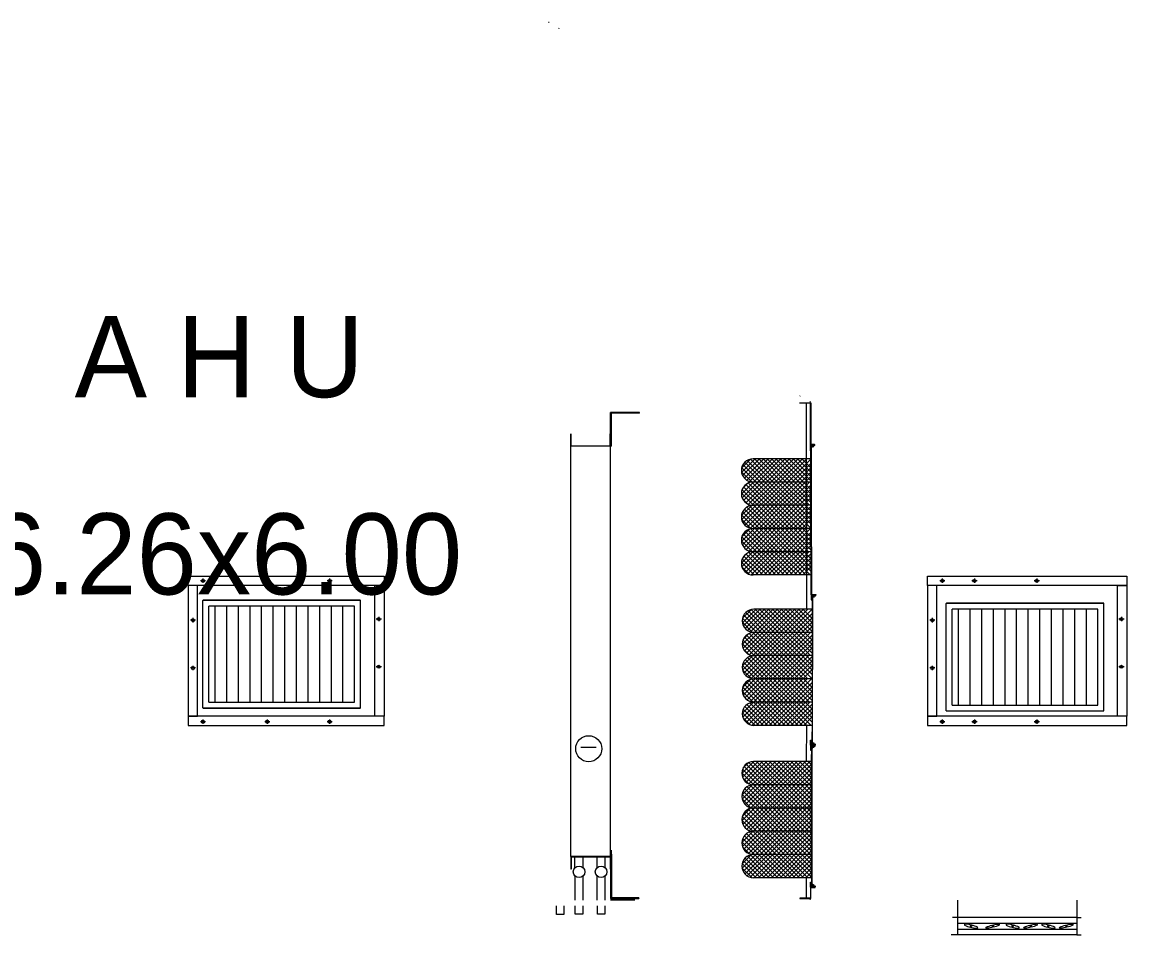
# Model space of a CAD drawing. Header units: metres. Extents: x 191982 to 427160, y -8904 to 80370.
# Drawn here: x 395335 to 398605, y 62365 to 65067 of the extents above; entities that cross this region are included whole.
import ezdxf

# ---------------------------------------------------------------- set-up
doc = ezdxf.new("R2010")
doc.units = ezdxf.units.M
doc.header["$LTSCALE"] = 700
doc.header["$MEASUREMENT"] = 0
doc.linetypes.add('DASHDOT', pattern=[1, 0.5, -0.25, 0, -0.25])
doc.layers.get('0').update_dxf_attribs({"lineweight": 9})
for name, color, linetype, lineweight in [('1', 7, 'Continuous', 9), ('3', 3, 'Continuous', 9), ('7', 7, 'Continuous', 9), ('FRM', 7, 'Continuous', 9), ('MAIN GATE', 7, 'Continuous', 9)]:
    doc.layers.add(name, color=color, linetype=linetype, lineweight=lineweight)
doc.styles.add('RVR', font='MOD20.TTF')

msp = doc.modelspace()

# ---------------------------------------------------------------- hatches: boundary and pattern name
at = {"layer": '1'}
h = msp.add_hatch(dxfattribs=at)
h.set_pattern_fill('ANSI37', color=253, scale=72.1875, angle=180, style=0)
h.set_pattern_definition([(225, (404542.484, 61841.723), (6.380534, -6.380534), []), (315, (404542.484, 61841.723), (6.380534, 6.380534), [])])
h.paths.add_polyline_path([(397671.767, 62602.888), (397499.631, 62602.888)], flags=17)
h.paths.add_polyline_path([(397671.767, 62671.638), (397499.631, 62671.638)], flags=17)
h.paths.add_polyline_path([(397671.767, 62740.388), (397499.631, 62740.388)], flags=17)
h.paths.add_polyline_path([(397671.767, 62809.138), (397499.631, 62809.138)], flags=17)
edge = h.paths.add_edge_path()
edge.add_arc((397499.631, 62706.013), 34.375, 450, 630)
edge.add_arc((397499.631, 62637.263), 34.375, 450, 630)
edge.add_arc((397499.631, 62568.513), 34.375, 450, 630)
edge.add_line((397671.767, 62534.138), (397499.631, 62534.138))
edge.add_line((397671.767, 62877.888), (397499.631, 62877.888))
edge.add_arc((397499.631, 62843.513), 34.375, 450, 630)
edge.add_arc((397499.631, 62774.763), 34.375, 450, 630)
edge.add_line((397671.767, 62526.575), (397671.767, 62891.441))
at = {"layer": '3'}
for points in [[(397076.995, 63848.354), (397075.62, 63848.354), (397075.62, 63812.662), (396960.093, 63812.662), (396960.093, 63848.354), (396958.718, 63848.354), (396958.718, 63811.287), (397076.995, 63811.287)], [(397076.995, 62559.483), (397075.62, 62559.483), (397075.62, 62595.175), (396960.093, 62595.175), (396960.093, 62559.483), (396958.718, 62559.483), (396958.718, 62596.55), (397076.995, 62596.55)], [(397076.995, 62559.483), (397075.62, 62559.483), (397075.62, 62595.175), (396960.093, 62595.175), (396960.093, 62559.483), (396958.718, 62559.483), (396958.718, 62596.55), (397076.995, 62596.55)]]:
    msp.add_hatch(color=5, dxfattribs=at).paths.add_polyline_path(points)

# ---------------------------------------------------------------- linework, layer by layer
for p, q in [((396893.293, 65066.74), (396895.081, 65066.74)), ((397668.474, 63942.289), (397666.687, 63942.289)), ((397162.038, 63910.852), (397076.995, 63910.838)), ((397076.995, 63811.287), (397076.995, 63910.838)), ((397079.058, 63811.287), (397079.058, 63908.776)), ((397162.038, 63908.776), (397079.058, 63908.776)), ((397162.038, 63908.776), (397162.038, 63910.852)), ((397076.995, 63848.354), (397075.62, 63848.354)), ((397075.62, 63812.662), (397075.62, 63848.354)), ((397076.995, 63811.287), (397076.995, 63848.354)), ((397076.995, 63811.287), (397076.995, 63848.354)), ((397079.058, 63811.287), (397076.995, 63811.287)), ((397670.451, 63774.053), (397498.315, 63774.053)), ((397670.451, 63774.053), (397498.315, 63774.053)), ((397670.451, 63705.303), (397498.315, 63705.303)), ((397670.451, 63705.303), (397498.315, 63705.303)), ((397670.451, 63705.303), (397498.315, 63705.303)), ((397670.451, 63705.303), (397498.315, 63705.303)), ((397670.451, 63636.553), (397498.315, 63636.553)), ((397670.451, 63636.553), (397498.315, 63636.553)), ((397670.451, 63636.553), (397498.315, 63636.553)), ((397670.451, 63636.553), (397498.315, 63636.553)), ((397670.451, 63567.803), (397498.315, 63567.803)), ((397670.451, 63567.803), (397498.315, 63567.803)), ((397670.451, 63567.803), (397498.315, 63567.803)), ((397670.451, 63567.803), (397498.315, 63567.803)), ((397670.451, 63499.053), (397498.315, 63499.053)), ((397670.451, 63499.053), (397498.315, 63499.053)), ((397670.451, 63499.053), (397498.315, 63499.053)), ((397670.451, 63499.053), (397498.315, 63499.053)), ((397670.451, 63430.303), (397498.315, 63430.303)), ((397670.451, 63430.303), (397498.315, 63430.303)), ((395870.204, 63036.834), (395870.204, 63354.73)), ((395870.236, 63037.032), (395870.236, 63354.927)), ((396335.895, 63355.074), (395870.547, 63355.074)), ((396335.928, 63355.271), (395870.58, 63355.271)), ((395887.391, 63053.678), (395887.391, 63337.542)), ((395887.391, 63336.933), (395887.391, 63336.933)), ((395887.424, 63053.875), (395887.424, 63337.74)), ((395887.424, 63337.131), (395887.424, 63337.131)), ((396319.052, 63337.886), (395887.735, 63337.886)), ((396319.084, 63338.084), (395887.767, 63338.084)), ((395906.552, 63054.022), (395906.552, 63337.886)), ((395940.927, 63054.022), (395940.927, 63337.886)), ((395975.302, 63054.022), (395975.302, 63337.886)), ((396009.677, 63054.022), (396009.677, 63337.886)), ((396044.052, 63054.022), (396044.052, 63337.886)), ((396078.427, 63054.022), (396078.427, 63337.886)), ((396112.802, 63054.022), (396112.802, 63337.886)), ((396147.177, 63054.022), (396147.177, 63337.886)), ((396181.552, 63054.022), (396181.552, 63337.886)), ((396215.927, 63054.022), (396215.927, 63337.886)), ((396250.302, 63054.022), (396250.302, 63337.886)), ((396284.677, 63054.022), (396284.677, 63337.886)), ((396319.052, 63054.022), (396319.052, 63337.886)), ((396319.084, 63054.219), (396319.084, 63338.084)), ((396336.239, 63036.834), (396336.239, 63354.73)), ((396336.272, 63037.032), (396336.272, 63354.927)), ((398070.371, 63028.019), (398070.371, 63345.915)), ((398070.403, 63028.217), (398070.403, 63346.112)), ((398536.062, 63346.259), (398070.714, 63346.259)), ((398536.095, 63346.456), (398070.747, 63346.456)), ((398536.406, 63028.019), (398536.406, 63345.915)), ((398536.439, 63028.217), (398536.439, 63346.112)), ((397673.084, 63328.966), (397500.948, 63328.966)), ((397673.084, 63328.966), (397500.948, 63328.966)), ((398087.558, 63044.863), (398087.558, 63328.727)), ((398087.558, 63328.118), (398087.558, 63328.118)), ((398087.591, 63045.06), (398087.591, 63328.925)), ((398087.591, 63328.316), (398087.591, 63328.316)), ((398519.219, 63329.071), (398087.902, 63329.071)), ((398519.251, 63329.269), (398087.935, 63329.269)), ((398106.719, 63045.207), (398106.719, 63329.071)), ((398141.094, 63045.207), (398141.094, 63329.071)), ((398175.469, 63045.207), (398175.469, 63329.071)), ((398209.844, 63045.207), (398209.844, 63329.071)), ((398244.219, 63045.207), (398244.219, 63329.071)), ((398278.594, 63045.207), (398278.594, 63329.071)), ((398312.969, 63045.207), (398312.969, 63329.071)), ((398347.344, 63045.207), (398347.344, 63329.071)), ((398381.719, 63045.207), (398381.719, 63329.071)), ((398416.094, 63045.207), (398416.094, 63329.071)), ((398450.469, 63045.207), (398450.469, 63329.071)), ((398484.844, 63045.207), (398484.844, 63329.071)), ((398519.219, 63045.207), (398519.219, 63329.071)), ((398519.251, 63045.404), (398519.251, 63329.269)), ((397673.084, 63260.216), (397500.948, 63260.216)), ((397673.084, 63260.216), (397500.948, 63260.216)), ((397673.084, 63260.216), (397500.948, 63260.216)), ((397673.084, 63260.216), (397500.948, 63260.216)), ((397673.084, 63191.466), (397500.948, 63191.466)), ((397673.084, 63191.466), (397500.948, 63191.466)), ((397673.084, 63191.466), (397500.948, 63191.466)), ((397673.084, 63191.466), (397500.948, 63191.466)), ((397673.084, 63122.716), (397500.948, 63122.716)), ((397673.084, 63122.716), (397500.948, 63122.716)), ((397673.084, 63122.716), (397500.948, 63122.716)), ((397673.084, 63122.716), (397500.948, 63122.716)), ((395887.391, 63053.678), (396318.708, 63053.678)), ((395887.424, 63053.875), (396318.74, 63053.875)), ((397673.084, 63053.966), (397500.948, 63053.966)), ((397673.084, 63053.966), (397500.948, 63053.966)), ((397673.084, 63053.966), (397500.948, 63053.966)), ((397673.084, 63053.966), (397500.948, 63053.966)), ((398087.558, 63044.863), (398518.875, 63044.863)), ((398087.591, 63045.06), (398518.907, 63045.06)), ((395870.547, 63036.49), (396335.895, 63036.49)), ((395870.58, 63036.688), (396335.928, 63036.688)), ((398070.714, 63027.675), (398536.062, 63027.675)), ((398070.747, 63027.873), (398536.095, 63027.873)), ((397673.084, 62985.216), (397500.948, 62985.216)), ((397673.084, 62985.216), (397500.948, 62985.216)), ((397671.767, 62877.888), (397499.631, 62877.888)), ((397671.767, 62809.138), (397499.631, 62809.138)), ((397671.767, 62809.138), (397499.631, 62809.138)), ((397671.767, 62740.388), (397499.631, 62740.388)), ((397671.767, 62740.388), (397499.631, 62740.388)), ((397671.767, 62671.638), (397499.631, 62671.638)), ((397671.767, 62671.638), (397499.631, 62671.638)), ((396971.086, 62563.847), (396971.086, 62596.55)), ((396995.153, 62563.847), (396995.153, 62596.55)), ((397060.319, 62563.847), (397060.319, 62596.55)), ((397075.62, 62595.175), (397075.62, 62559.483)), ((397075.62, 62595.175), (397075.62, 62559.483)), ((397076.995, 62596.55), (397076.995, 62613.198)), ((397076.995, 62603.425), (397076.995, 62472.281)), ((397076.995, 62596.55), (397076.995, 62559.483)), ((397079.058, 62596.55), (397076.995, 62596.55)), ((397079.058, 62596.55), (397076.995, 62596.55)), ((397076.995, 62596.55), (397076.995, 62559.483)), ((397079.058, 62596.55), (397079.058, 62615.261)), ((397079.058, 62603.425), (397079.058, 62474.344)), ((397671.767, 62602.888), (397499.631, 62602.888)), ((397671.767, 62602.888), (397499.631, 62602.888)), ((396960.093, 62559.483), (396958.718, 62559.483)), ((396960.093, 62559.483), (396958.718, 62559.483)), ((397076.995, 62559.483), (397075.62, 62559.483)), ((397076.995, 62559.483), (397075.62, 62559.483)), ((396972.346, 62468.156), (396972.331, 62538.656)), ((396994.558, 62538.656), (396994.558, 62468.156)), ((397037.508, 62468.156), (397037.493, 62538.656)), ((397059.72, 62538.656), (397059.72, 62468.156)), ((397671.767, 62534.138), (397499.631, 62534.138)), ((397076.995, 62472.281), (397160.663, 62472.281)), ((397148.288, 62468.156), (397076.995, 62468.156)), ((397160.663, 62474.344), (397079.058, 62474.344)), ((397160.663, 62474.344), (397160.663, 62472.281)), ((397668.474, 62469.414), (397666.687, 62469.414)), ((396916.396, 62425.489), (396916.396, 62450.806)), ((396938.273, 62425.489), (396916.396, 62425.489)), ((396938.273, 62450.806), (396938.273, 62425.489)), ((396972.349, 62426.177), (396972.344, 62450.806)), ((396994.558, 62426.177), (396972.349, 62426.177)), ((396994.558, 62450.806), (396994.558, 62426.177)), ((397037.843, 62426.223), (397037.838, 62450.852)), ((397060.052, 62426.223), (397037.843, 62426.223)), ((397060.052, 62450.852), (397060.052, 62426.223))]:
    msp.add_line(p, q)
at = {"color": 0, "ltscale": 500}
for p, q in [((398456.697, 62468.039), (398456.697, 62416.477)), ((398103.494, 62416.477), (398088.754, 62416.477)), ((398196.166, 62416.477), (398103.494, 62416.477)), ((398456.697, 62416.477), (398469.588, 62416.477)), ((398456.697, 62416.477), (398456.697, 62364.914)), ((398103.494, 62364.914), (398084.419, 62364.914)), ((398194.103, 62364.914), (398103.494, 62364.914)), ((398456.697, 62364.914), (398469.588, 62364.914))]:
    msp.add_line(p, q, dxfattribs=at)
for centre in [(396983.444, 62551.523), (397048.607, 62551.523)]:
    msp.add_circle(centre, 17.002)
for centre, radius, start, end in [((397498.315, 63739.678), 34.375, 90, 270), ((397498.315, 63739.678), 34.375, 90, 270), ((397498.315, 63670.928), 34.375, 90, 270), ((397498.315, 63670.928), 34.375, 90, 270), ((397498.315, 63602.178), 34.375, 90, 270), ((397498.315, 63602.178), 34.375, 90, 270), ((397498.315, 63533.428), 34.375, 90, 270), ((397498.315, 63533.428), 34.375, 90, 270), ((397498.315, 63464.678), 34.375, 90, 270), ((397498.315, 63464.678), 34.375, 90, 270), ((395870.547, 63354.73), 0.344, 90, 180), ((395870.58, 63354.927), 0.344, 90, 180), ((395887.735, 63337.542), 0.344, 90, 180), ((395887.767, 63337.74), 0.344, 90, 180), ((396335.895, 63354.73), 0.344, 0, 90), ((396335.928, 63354.927), 0.344, 0, 90), ((398070.714, 63345.915), 0.344, 90, 180), ((398070.747, 63346.112), 0.344, 90, 180), ((398536.062, 63345.915), 0.344, 0, 90), ((398536.095, 63346.112), 0.344, 0, 90), ((397500.948, 63294.591), 34.375, 90, 270), ((397500.948, 63294.591), 34.375, 90, 270), ((398087.902, 63328.727), 0.344, 90, 180), ((398087.935, 63328.925), 0.344, 90, 180), ((397500.948, 63225.841), 34.375, 90, 270), ((397500.948, 63225.841), 34.375, 90, 270), ((397500.948, 63157.091), 34.375, 90, 270), ((397500.948, 63157.091), 34.375, 90, 270), ((397500.948, 63088.341), 34.375, 90, 270), ((397500.948, 63088.341), 34.375, 90, 270), ((396318.708, 63054.022), 0.344, 270, 0), ((396318.74, 63054.219), 0.344, 270, 0), ((397500.948, 63019.591), 34.375, 90, 270), ((397500.948, 63019.591), 34.375, 90, 270), ((398518.875, 63045.207), 0.344, 270, 0), ((398518.907, 63045.404), 0.344, 270, 0), ((395870.547, 63036.834), 0.344, 180, 270), ((395870.58, 63037.032), 0.344, 180, 270), ((396335.895, 63036.834), 0.344, 270, 0), ((396335.928, 63037.032), 0.344, 270, 0), ((398070.714, 63028.019), 0.344, 180, 270), ((398070.747, 63028.217), 0.344, 180, 270), ((398536.062, 63028.019), 0.344, 270, 0), ((398536.095, 63028.217), 0.344, 270, 0), ((397499.631, 62843.513), 34.375, 90, 270), ((397499.631, 62774.763), 34.375, 90, 270), ((397499.631, 62706.013), 34.375, 90, 270), ((397499.631, 62637.263), 34.375, 90, 270), ((397499.631, 62568.513), 34.375, 90, 270)]:
    msp.add_arc(centre, radius, start, end)
at = {"layer": '1', "color": 253}
for p, q in [((397504.514, 63774.053), (397464.419, 63733.958)), ((397490.957, 63773.257), (397464.737, 63747.037)), ((397517.275, 63774.053), (397467.555, 63724.333)), ((397530.037, 63774.053), (397472.718, 63716.734)), ((397474.078, 63764.055), (397532.83, 63705.303)), ((397542.798, 63774.053), (397479.593, 63710.849)), ((397481.33, 63769.564), (397545.591, 63705.303)), ((397555.559, 63774.053), (397488.3, 63706.795)), ((397490.502, 63773.154), (397558.352, 63705.303)), ((397568.32, 63774.053), (397499.57, 63705.303)), ((397502.363, 63774.053), (397571.113, 63705.303)), ((397581.081, 63774.053), (397512.331, 63705.303)), ((397515.124, 63774.053), (397583.874, 63705.303)), ((397657.647, 63774.053), (397520.147, 63636.553)), ((397593.842, 63774.053), (397525.092, 63705.303)), ((397527.885, 63774.053), (397596.635, 63705.303)), ((397670.408, 63774.053), (397532.908, 63636.553)), ((397606.603, 63774.053), (397537.853, 63705.303)), ((397540.646, 63774.053), (397609.396, 63705.303)), ((397619.364, 63774.053), (397550.614, 63705.303)), ((397553.407, 63774.053), (397622.157, 63705.303)), ((397632.125, 63774.053), (397563.375, 63705.303)), ((397566.168, 63774.053), (397634.918, 63705.303)), ((397644.886, 63774.053), (397576.136, 63705.303)), ((397578.93, 63774.053), (397647.68, 63705.303)), ((397591.691, 63774.053), (397660.441, 63705.303)), ((397604.452, 63774.053), (397670.451, 63708.054)), ((397670.451, 63761.335), (397614.419, 63705.303)), ((397617.213, 63774.053), (397670.451, 63720.815)), ((397629.974, 63774.053), (397670.451, 63733.577)), ((397642.735, 63774.053), (397670.451, 63746.338)), ((397464.174, 63735.676), (397494.313, 63705.537)), ((397464.893, 63747.718), (397507.308, 63705.303)), ((397468.531, 63756.841), (397520.069, 63705.303)), ((397670.451, 63748.573), (397627.18, 63705.303)), ((397670.451, 63735.812), (397639.941, 63705.303)), ((397499.57, 63705.303), (397463.962, 63669.695)), ((397512.331, 63705.303), (397466.063, 63659.035)), ((397483.409, 63701.903), (397467.34, 63685.834)), ((397525.092, 63705.303), (397470.508, 63650.719)), ((397476.684, 63697.644), (397537.775, 63636.553)), ((397537.853, 63705.303), (397476.727, 63644.177)), ((397484.628, 63702.461), (397550.536, 63636.553)), ((397550.614, 63705.303), (397484.683, 63639.372)), ((397494.734, 63705.116), (397563.297, 63636.553)), ((397563.375, 63705.303), (397494.805, 63636.733)), ((397507.308, 63705.303), (397576.058, 63636.553)), ((397576.136, 63705.303), (397507.386, 63636.553)), ((397520.069, 63705.303), (397588.819, 63636.553)), ((397532.83, 63705.303), (397601.58, 63636.553)), ((397545.591, 63705.303), (397614.341, 63636.553)), ((397614.419, 63705.303), (397545.669, 63636.553)), ((397558.352, 63705.303), (397627.102, 63636.553)), ((397627.18, 63705.303), (397558.43, 63636.553)), ((397571.113, 63705.303), (397639.863, 63636.553)), ((397639.941, 63705.303), (397571.191, 63636.553)), ((397583.874, 63705.303), (397652.624, 63636.553)), ((397652.703, 63705.303), (397583.953, 63636.553)), ((397596.635, 63705.303), (397665.385, 63636.553)), ((397665.464, 63705.303), (397596.714, 63636.553)), ((397609.396, 63705.303), (397670.451, 63644.249)), ((397670.451, 63697.529), (397609.475, 63636.553)), ((397622.157, 63705.303), (397670.451, 63657.01)), ((397634.918, 63705.303), (397670.451, 63669.771)), ((397647.68, 63705.303), (397670.451, 63682.532)), ((397670.451, 63723.051), (397652.703, 63705.303)), ((397463.959, 63672.085), (397499.491, 63636.553)), ((397466.042, 63682.764), (397512.252, 63636.553)), ((397470.475, 63691.092), (397525.013, 63636.553)), ((397670.451, 63684.768), (397622.236, 63636.553)), ((397670.451, 63672.007), (397634.997, 63636.553)), ((397494.402, 63636.33), (397464.163, 63606.091)), ((397507.386, 63636.553), (397464.908, 63594.076)), ((397467.413, 63655.87), (397483.257, 63640.027)), ((397520.147, 63636.553), (397468.56, 63584.966)), ((397532.908, 63636.553), (397474.117, 63577.763)), ((397479.546, 63630.977), (397542.719, 63567.803)), ((397545.669, 63636.553), (397481.38, 63572.264)), ((397488.24, 63635.044), (397555.48, 63567.803)), ((397558.43, 63636.553), (397490.565, 63568.688)), ((397499.491, 63636.553), (397568.241, 63567.803)), ((397571.191, 63636.553), (397502.441, 63567.803)), ((397512.252, 63636.553), (397581.002, 63567.803)), ((397583.953, 63636.553), (397515.203, 63567.803)), ((397525.013, 63636.553), (397593.763, 63567.803)), ((397596.714, 63636.553), (397527.964, 63567.803)), ((397537.775, 63636.553), (397606.525, 63567.803)), ((397609.475, 63636.553), (397540.725, 63567.803)), ((397550.536, 63636.553), (397619.286, 63567.803)), ((397622.236, 63636.553), (397553.486, 63567.803)), ((397563.297, 63636.553), (397632.047, 63567.803)), ((397634.997, 63636.553), (397566.247, 63567.803)), ((397576.058, 63636.553), (397644.808, 63567.803)), ((397647.758, 63636.553), (397579.008, 63567.803)), ((397588.819, 63636.553), (397657.569, 63567.803)), ((397660.519, 63636.553), (397591.769, 63567.803)), ((397601.58, 63636.553), (397670.33, 63567.803)), ((397670.451, 63633.724), (397604.53, 63567.803)), ((397614.341, 63636.553), (397670.451, 63580.444)), ((397627.102, 63636.553), (397670.451, 63593.205)), ((397639.863, 63636.553), (397670.451, 63605.966)), ((397670.451, 63659.246), (397647.758, 63636.553)), ((397652.624, 63636.553), (397670.451, 63618.727)), ((397464.408, 63607.832), (397504.436, 63567.803)), ((397467.529, 63617.471), (397517.197, 63567.803)), ((397472.681, 63625.081), (397529.958, 63567.803)), ((397670.451, 63620.963), (397617.291, 63567.803)), ((397670.451, 63608.202), (397630.052, 63567.803)), ((397502.441, 63567.803), (397464.162, 63529.524)), ((397464.759, 63594.72), (397490.856, 63568.622)), ((397488.14, 63566.263), (397465.48, 63543.603)), ((397515.203, 63567.803), (397466.891, 63519.492)), ((397527.964, 63567.803), (397471.76, 63511.6)), ((397540.725, 63567.803), (397478.36, 63505.438)), ((397553.486, 63567.803), (397486.742, 63501.06)), ((397492.22, 63567.259), (397560.425, 63499.053)), ((397566.247, 63567.803), (397497.506, 63499.063)), ((397504.436, 63567.803), (397573.186, 63499.053)), ((397579.008, 63567.803), (397510.258, 63499.053)), ((397517.197, 63567.803), (397585.947, 63499.053)), ((397591.769, 63567.803), (397523.019, 63499.053)), ((397529.958, 63567.803), (397667.458, 63430.303)), ((397604.53, 63567.803), (397535.78, 63499.053)), ((397542.719, 63567.803), (397611.469, 63499.053)), ((397617.291, 63567.803), (397548.541, 63499.053)), ((397555.48, 63567.803), (397624.23, 63499.053)), ((397630.052, 63567.803), (397561.302, 63499.053)), ((397568.241, 63567.803), (397636.991, 63499.053)), ((397642.813, 63567.803), (397574.063, 63499.053)), ((397581.002, 63567.803), (397649.752, 63499.053)), ((397655.574, 63567.803), (397586.824, 63499.053)), ((397593.763, 63567.803), (397662.513, 63499.053)), ((397668.335, 63567.803), (397599.585, 63499.053)), ((397606.525, 63567.803), (397670.451, 63503.877)), ((397619.286, 63567.803), (397670.451, 63516.638)), ((397632.047, 63567.803), (397670.451, 63529.399)), ((397670.451, 63595.441), (397642.813, 63567.803)), ((397644.808, 63567.803), (397670.451, 63542.16)), ((397465.33, 63543.104), (397509.381, 63499.053)), ((397469.313, 63551.882), (397522.142, 63499.053)), ((397475.14, 63558.816), (397534.903, 63499.053)), ((397482.677, 63564.04), (397547.664, 63499.053)), ((397670.451, 63557.157), (397612.346, 63499.053)), ((397670.451, 63544.396), (397625.108, 63499.053)), ((397463.984, 63531.689), (397496.576, 63499.097)), ((397670.451, 63531.635), (397637.869, 63499.053)), ((397670.451, 63518.874), (397650.63, 63499.053)), ((397497.487, 63499.043), (397463.95, 63465.506)), ((397464.081, 63467.787), (397501.564, 63430.303)), ((397510.258, 63499.053), (397465.534, 63454.33)), ((397466.627, 63478.002), (397514.325, 63430.303)), ((397523.019, 63499.053), (397469.658, 63445.693)), ((397478.328, 63492.646), (397470.347, 63484.665)), ((397471.368, 63486.021), (397527.086, 63430.303)), ((397535.78, 63499.053), (397475.602, 63438.876)), ((397477.852, 63492.299), (397539.847, 63430.303)), ((397548.541, 63499.053), (397483.262, 63433.774)), ((397486.101, 63496.81), (397552.609, 63430.303)), ((397561.302, 63499.053), (397492.97, 63430.721)), ((397496.659, 63499.013), (397565.37, 63430.303)), ((397574.063, 63499.053), (397505.313, 63430.303)), ((397509.381, 63499.053), (397578.131, 63430.303)), ((397586.824, 63499.053), (397518.074, 63430.303)), ((397522.142, 63499.053), (397590.892, 63430.303)), ((397599.585, 63499.053), (397530.835, 63430.303)), ((397534.903, 63499.053), (397603.653, 63430.303)), ((397612.346, 63499.053), (397543.596, 63430.303)), ((397547.664, 63499.053), (397616.414, 63430.303)), ((397625.108, 63499.053), (397556.358, 63430.303)), ((397560.425, 63499.053), (397629.175, 63430.303)), ((397637.869, 63499.053), (397569.119, 63430.303)), ((397573.186, 63499.053), (397641.936, 63430.303)), ((397650.63, 63499.053), (397581.88, 63430.303)), ((397585.947, 63499.053), (397654.697, 63430.303)), ((397663.391, 63499.053), (397594.641, 63430.303)), ((397670.451, 63493.352), (397607.402, 63430.303)), ((397611.469, 63499.053), (397670.451, 63440.072)), ((397670.451, 63480.591), (397620.163, 63430.303)), ((397624.23, 63499.053), (397670.451, 63452.833)), ((397670.451, 63467.83), (397632.924, 63430.303)), ((397636.991, 63499.053), (397670.451, 63465.594)), ((397649.752, 63499.053), (397670.451, 63478.355)), ((397465.916, 63453.19), (397486.827, 63432.28)), ((397670.451, 63455.069), (397645.685, 63430.303)), ((397507.147, 63328.966), (397467.052, 63288.87)), ((397493.59, 63328.169), (397467.37, 63301.949)), ((397519.908, 63328.966), (397470.188, 63279.245)), ((397471.164, 63311.754), (397522.702, 63260.216)), ((397532.67, 63328.966), (397475.351, 63271.647)), ((397476.711, 63318.967), (397535.463, 63260.216)), ((397545.431, 63328.966), (397482.226, 63265.761)), ((397483.963, 63324.477), (397548.224, 63260.216)), ((397558.192, 63328.966), (397490.933, 63261.707)), ((397493.135, 63328.066), (397560.985, 63260.216)), ((397570.953, 63328.966), (397502.203, 63260.216)), ((397504.996, 63328.966), (397573.746, 63260.216)), ((397583.714, 63328.966), (397514.964, 63260.216)), ((397517.757, 63328.966), (397586.507, 63260.216)), ((397660.28, 63328.966), (397522.78, 63191.466)), ((397596.475, 63328.966), (397527.725, 63260.216)), ((397530.518, 63328.966), (397599.268, 63260.216)), ((397673.041, 63328.966), (397535.541, 63191.466)), ((397609.236, 63328.966), (397540.486, 63260.216)), ((397543.279, 63328.966), (397612.029, 63260.216)), ((397621.997, 63328.966), (397553.247, 63260.216)), ((397556.04, 63328.966), (397624.79, 63260.216)), ((397634.758, 63328.966), (397566.008, 63260.216)), ((397568.801, 63328.966), (397637.551, 63260.216)), ((397647.519, 63328.966), (397578.769, 63260.216)), ((397581.563, 63328.966), (397650.313, 63260.216)), ((397594.324, 63328.966), (397663.074, 63260.216)), ((397607.085, 63328.966), (397673.084, 63262.967)), ((397673.084, 63316.247), (397617.052, 63260.216)), ((397619.846, 63328.966), (397673.084, 63275.728)), ((397673.084, 63303.486), (397629.813, 63260.216)), ((397632.607, 63328.966), (397673.084, 63288.489)), ((397645.368, 63328.966), (397673.084, 63301.25)), ((397466.807, 63290.589), (397496.946, 63260.449)), ((397467.526, 63302.63), (397509.941, 63260.216)), ((397673.084, 63290.725), (397642.575, 63260.216)), ((397673.084, 63277.964), (397655.336, 63260.216)), ((397502.203, 63260.216), (397466.595, 63224.608)), ((397514.964, 63260.216), (397468.696, 63213.948)), ((397486.042, 63256.816), (397469.973, 63240.747)), ((397473.108, 63246.004), (397527.647, 63191.466)), ((397527.725, 63260.216), (397473.141, 63205.632)), ((397479.317, 63252.557), (397540.408, 63191.466)), ((397540.486, 63260.216), (397479.36, 63199.09)), ((397487.261, 63257.373), (397553.169, 63191.466)), ((397553.247, 63260.216), (397487.316, 63194.284)), ((397497.367, 63260.029), (397565.93, 63191.466)), ((397566.008, 63260.216), (397497.438, 63191.645)), ((397509.941, 63260.216), (397578.691, 63191.466)), ((397578.769, 63260.216), (397510.019, 63191.466)), ((397522.702, 63260.216), (397591.452, 63191.466)), ((397535.463, 63260.216), (397604.213, 63191.466)), ((397548.224, 63260.216), (397616.974, 63191.466)), ((397617.052, 63260.216), (397548.302, 63191.466)), ((397560.985, 63260.216), (397629.735, 63191.466)), ((397629.813, 63260.216), (397561.063, 63191.466)), ((397573.746, 63260.216), (397642.496, 63191.466)), ((397642.575, 63260.216), (397573.825, 63191.466)), ((397586.507, 63260.216), (397655.257, 63191.466)), ((397655.336, 63260.216), (397586.586, 63191.466)), ((397599.268, 63260.216), (397668.018, 63191.466)), ((397668.097, 63260.216), (397599.347, 63191.466)), ((397612.029, 63260.216), (397673.084, 63199.161)), ((397673.084, 63252.442), (397612.108, 63191.466)), ((397624.79, 63260.216), (397673.084, 63211.923)), ((397673.084, 63239.681), (397624.869, 63191.466)), ((397637.551, 63260.216), (397673.084, 63224.684)), ((397650.313, 63260.216), (397673.084, 63237.445)), ((397466.592, 63226.998), (397502.124, 63191.466)), ((397468.675, 63237.676), (397514.885, 63191.466)), ((397470.046, 63210.783), (397485.89, 63194.939)), ((397673.084, 63226.919), (397637.63, 63191.466)), ((397673.084, 63214.158), (397650.391, 63191.466)), ((397497.035, 63191.242), (397466.796, 63161.004)), ((397510.019, 63191.466), (397467.541, 63148.988)), ((397522.78, 63191.466), (397471.193, 63139.878)), ((397475.314, 63179.993), (397532.591, 63122.716)), ((397535.541, 63191.466), (397476.751, 63132.675)), ((397482.179, 63185.889), (397545.352, 63122.716)), ((397548.302, 63191.466), (397484.013, 63127.177)), ((397490.873, 63189.956), (397558.113, 63122.716)), ((397561.063, 63191.466), (397493.198, 63123.601)), ((397502.124, 63191.466), (397570.874, 63122.716)), ((397573.825, 63191.466), (397505.075, 63122.716)), ((397514.885, 63191.466), (397583.635, 63122.716)), ((397586.586, 63191.466), (397517.836, 63122.716)), ((397527.647, 63191.466), (397596.397, 63122.716)), ((397599.347, 63191.466), (397530.597, 63122.716)), ((397540.408, 63191.466), (397609.158, 63122.716)), ((397612.108, 63191.466), (397543.358, 63122.716)), ((397553.169, 63191.466), (397621.919, 63122.716)), ((397624.869, 63191.466), (397556.119, 63122.716)), ((397565.93, 63191.466), (397634.68, 63122.716)), ((397637.63, 63191.466), (397568.88, 63122.716)), ((397578.691, 63191.466), (397647.441, 63122.716)), ((397650.391, 63191.466), (397581.641, 63122.716)), ((397591.452, 63191.466), (397660.202, 63122.716)), ((397663.152, 63191.466), (397594.402, 63122.716)), ((397604.213, 63191.466), (397672.963, 63122.716)), ((397673.084, 63188.636), (397607.163, 63122.716)), ((397616.974, 63191.466), (397673.084, 63135.356)), ((397673.084, 63175.875), (397619.924, 63122.716)), ((397629.735, 63191.466), (397673.084, 63148.117)), ((397642.496, 63191.466), (397673.084, 63160.878)), ((397655.257, 63191.466), (397673.084, 63173.639)), ((397467.041, 63162.744), (397507.069, 63122.716)), ((397467.392, 63149.632), (397493.489, 63123.535)), ((397470.162, 63172.384), (397519.83, 63122.716)), ((397673.084, 63163.114), (397632.685, 63122.716)), ((397673.084, 63150.353), (397645.446, 63122.716)), ((397505.075, 63122.716), (397466.795, 63084.436)), ((397490.773, 63121.175), (397468.113, 63098.515)), ((397517.836, 63122.716), (397469.524, 63074.405)), ((397530.597, 63122.716), (397474.393, 63066.512)), ((397477.773, 63113.729), (397537.536, 63053.966)), ((397543.358, 63122.716), (397480.993, 63060.351)), ((397485.31, 63118.953), (397550.297, 63053.966)), ((397556.119, 63122.716), (397489.375, 63055.972)), ((397494.853, 63122.171), (397563.058, 63053.966)), ((397568.88, 63122.716), (397500.139, 63053.975)), ((397507.069, 63122.716), (397575.819, 63053.966)), ((397581.641, 63122.716), (397512.891, 63053.966)), ((397519.83, 63122.716), (397588.58, 63053.966)), ((397594.402, 63122.716), (397525.652, 63053.966)), ((397532.591, 63122.716), (397670.091, 62985.216)), ((397607.163, 63122.716), (397538.413, 63053.966)), ((397545.352, 63122.716), (397614.102, 63053.966)), ((397619.924, 63122.716), (397551.174, 63053.966)), ((397558.113, 63122.716), (397626.863, 63053.966)), ((397632.685, 63122.716), (397563.935, 63053.966)), ((397570.874, 63122.716), (397639.624, 63053.966)), ((397645.446, 63122.716), (397576.696, 63053.966)), ((397583.635, 63122.716), (397652.385, 63053.966)), ((397658.207, 63122.716), (397589.457, 63053.966)), ((397596.397, 63122.716), (397665.147, 63053.966)), ((397670.968, 63122.716), (397602.218, 63053.966)), ((397609.158, 63122.716), (397673.084, 63058.79)), ((397673.084, 63112.07), (397614.979, 63053.966)), ((397621.919, 63122.716), (397673.084, 63071.551)), ((397634.68, 63122.716), (397673.084, 63084.312)), ((397647.441, 63122.716), (397673.084, 63097.073)), ((397466.617, 63086.602), (397499.209, 63054.01)), ((397467.963, 63098.017), (397512.014, 63053.966)), ((397471.946, 63106.794), (397524.775, 63053.966)), ((397673.084, 63099.309), (397627.741, 63053.966)), ((397673.084, 63086.548), (397640.502, 63053.966)), ((397500.12, 63053.956), (397466.583, 63020.419)), ((397512.891, 63053.966), (397468.167, 63009.242)), ((397525.652, 63053.966), (397472.291, 63000.605)), ((397480.961, 63047.558), (397472.98, 63039.577)), ((397538.413, 63053.966), (397478.235, 62993.788)), ((397480.485, 63047.211), (397542.48, 62985.216)), ((397551.174, 63053.966), (397485.895, 62988.687)), ((397488.734, 63051.723), (397555.242, 62985.216)), ((397563.935, 63053.966), (397495.603, 62985.634)), ((397499.293, 63053.926), (397568.003, 62985.216)), ((397576.696, 63053.966), (397507.946, 62985.216)), ((397512.014, 63053.966), (397580.764, 62985.216)), ((397589.457, 63053.966), (397520.707, 62985.216)), ((397524.775, 63053.966), (397593.525, 62985.216)), ((397602.218, 63053.966), (397533.468, 62985.216)), ((397537.536, 63053.966), (397606.286, 62985.216)), ((397614.979, 63053.966), (397546.229, 62985.216)), ((397550.297, 63053.966), (397619.047, 62985.216)), ((397627.741, 63053.966), (397558.991, 62985.216)), ((397563.058, 63053.966), (397631.808, 62985.216)), ((397640.502, 63053.966), (397571.752, 62985.216)), ((397575.819, 63053.966), (397644.569, 62985.216)), ((397653.263, 63053.966), (397584.513, 62985.216)), ((397588.58, 63053.966), (397657.33, 62985.216)), ((397666.024, 63053.966), (397597.274, 62985.216)), ((397673.084, 63048.265), (397610.035, 62985.216)), ((397614.102, 63053.966), (397673.084, 62994.984)), ((397626.863, 63053.966), (397673.084, 63007.745)), ((397639.624, 63053.966), (397673.084, 63020.506)), ((397652.385, 63053.966), (397673.084, 63033.268)), ((397673.084, 63073.787), (397653.263, 63053.966)), ((397466.714, 63022.699), (397504.197, 62985.216)), ((397469.26, 63032.914), (397516.958, 62985.216)), ((397474.001, 63040.934), (397529.719, 62985.216)), ((397673.084, 63035.503), (397622.796, 62985.216)), ((397673.084, 63022.742), (397635.557, 62985.216)), ((397673.084, 63009.981), (397648.318, 62985.216)), ((397468.549, 63008.103), (397489.46, 62987.192))]:
    msp.add_line(p, q, dxfattribs=at)
at = {"layer": '3', "color": 5}
for p, q in [((396958.718, 63811.287), (396958.718, 63848.354)), ((396958.718, 63811.287), (396958.718, 63848.354)), ((396960.093, 63812.662), (396960.093, 63848.354)), ((396958.718, 62596.55), (396958.718, 63811.287)), ((397076.995, 63811.287), (396958.718, 63811.287)), ((397076.995, 62596.55), (397076.995, 63811.287)), ((397033.64, 62919.862), (396989.05, 62919.862)), ((397076.995, 62596.55), (396958.579, 62596.55)), ((397076.995, 62596.55), (396958.718, 62596.55)), ((397076.995, 62596.55), (396958.718, 62596.55)), ((396958.718, 62596.55), (396958.718, 62559.483)), ((396958.718, 62596.55), (396958.718, 62559.483)), ((396958.718, 62596.55), (396958.718, 62559.483)), ((397075.62, 62595.175), (396960.093, 62595.175)), ((396960.093, 62595.175), (396960.093, 62559.483)), ((396960.093, 62595.175), (396960.093, 62559.483)), ((397037.363, 62563.847), (397037.363, 62596.55)), ((397076.995, 62596.55), (397076.995, 62559.483))]:
    msp.add_line(p, q, dxfattribs=at)
msp.add_circle((397011.996, 62916.077), 38.527, dxfattribs=at)
at = {"layer": '7'}
for p, q in [((396923.993, 65048.177), (396924.735, 65049.461)), ((397637.774, 63960.852), (397637.033, 63959.568)), ((397655.129, 63938.439), (397656.446, 63328.966)), ((397655.129, 63938.439), (397656.446, 63328.966)), ((397655.129, 63938.439), (397656.446, 63379.252)), ((397655.129, 63938.439), (397656.446, 63379.252)), ((397655.129, 63938.439), (397656.446, 63379.252)), ((397655.129, 63938.439), (397656.446, 63379.252)), ((397655.129, 63938.439), (397656.446, 63379.252)), ((397655.129, 63938.439), (397656.446, 63379.252)), ((397670.451, 63813.596), (397670.451, 63789.178)), ((397670.451, 63789.178), (397670.451, 63424.313)), ((397673.084, 63368.508), (397673.084, 63344.091)), ((397673.084, 63344.091), (397673.084, 62979.225)), ((397674.459, 63365.277), (397673.142, 62933.015)), ((397656.446, 62985.216), (397655.129, 62877.888)), ((397656.446, 62985.216), (397655.129, 62877.888)), ((397673.084, 62979.225), (397671.767, 62929.783)), ((397671.767, 62923.421), (397671.767, 62899.003)), ((397673.142, 62512.952), (397673.142, 62920.189)), ((397671.767, 62534.138), (397671.767, 62899.003)), ((397655.129, 62534.138), (397655.291, 62472.233)), ((397655.129, 62534.138), (397655.291, 62472.233)), ((397671.767, 62534.138), (397671.767, 62509.72))]:
    msp.add_line(p, q, dxfattribs=at)
at = {"layer": '7', "linetype": 'DASHDOT'}
for p, q in [((397666.955, 63810.364), (397677.987, 63810.364)), ((397669.588, 63365.277), (397680.62, 63365.277)), ((397668.271, 62933.015), (397679.303, 62933.015)), ((397668.271, 62920.189), (397679.303, 62920.189)), ((397672.133, 62512.952), (397679.303, 62512.952))]:
    msp.add_line(p, q, dxfattribs=at)
at = {"layer": '7', "color": 0}
for p, q in [((398103.494, 62468.039), (398103.494, 62364.914)), ((398103.494, 62399.977), (398456.697, 62399.977)), ((398146.569, 62394.099), (398140.974, 62388.503)), ((398456.697, 62416.477), (398194.103, 62416.477)), ((398204.656, 62394.099), (398210.252, 62388.503)), ((398269.676, 62394.099), (398264.08, 62388.503)), ((398316.931, 62394.099), (398322.527, 62388.503)), ((398375.379, 62394.099), (398369.783, 62388.503)), ((398422.635, 62394.099), (398428.23, 62388.503)), ((398103.494, 62381.414), (398456.697, 62381.414)), ((398456.697, 62364.914), (398194.103, 62364.914))]:
    msp.add_line(p, q, dxfattribs=at)
at = {"layer": '7'}
for points in [[(397683.74, 63371.689), (397669.99, 63371.689), (397668.673, 63938.439), (397636.729, 63938.439), (397636.729, 63939.471), (397669.704, 63939.471), (397671.021, 63372.721), (397683.74, 63372.721)], [(397668.388, 63801.91), (397670.451, 63801.91), (397670.451, 63812.222), (397668.388, 63812.222)], [(397673.602, 63814.502), (397679.446, 63814.502), (397679.446, 63815.533), (397672.571, 63815.533), (397672.571, 63808.658), (397673.602, 63808.658)], [(397676.235, 63369.414), (397682.079, 63369.414), (397682.079, 63370.445), (397675.204, 63370.445), (397675.204, 63363.57), (397676.235, 63363.57)], [(397671.021, 63356.822), (397673.084, 63356.822), (397673.084, 63367.135), (397671.021, 63367.135)], [(397669.704, 62941.469), (397671.767, 62941.469), (397671.767, 62931.156), (397669.704, 62931.156)], [(397669.704, 62911.735), (397671.767, 62911.735), (397671.767, 62922.047), (397669.704, 62922.047)], [(397674.918, 62928.877), (397680.762, 62928.877), (397680.762, 62927.846), (397673.887, 62927.846), (397673.887, 62934.721), (397674.918, 62934.721)], [(397674.918, 62924.326), (397680.762, 62924.326), (397680.762, 62925.358), (397673.887, 62925.358), (397673.887, 62918.483), (397674.918, 62918.483)], [(397669.704, 62521.406), (397671.767, 62521.406), (397671.767, 62511.094), (397669.704, 62511.094)], [(397682.423, 62506.539), (397668.673, 62506.539), (397668.835, 62473.264), (397636.368, 62473.264), (397636.368, 62472.233), (397669.866, 62472.233), (397669.704, 62505.508), (397682.423, 62505.508)], [(397674.918, 62508.815), (397680.762, 62508.815), (397680.762, 62507.783), (397673.887, 62507.783), (397673.887, 62514.658), (397674.918, 62514.658)]]:
    msp.add_lwpolyline(points, close=True, dxfattribs=at)
for points in [[(397681.107, 63815.402, 0.41421356), (397679.732, 63816.777), (397667.357, 63816.777), (397667.357, 63802.202), (397668.388, 63802.202), (397668.388, 63815.746), (397679.732, 63815.746, -0.41421356), (397680.076, 63815.402), (397680.076, 63814.714, -0.41421356), (397679.732, 63814.371), (397674.232, 63814.371), (397674.232, 63813.339), (397679.732, 63813.339, 0.41421356), (397681.107, 63814.714)], [(397683.74, 63370.314, 0.41421356), (397682.365, 63371.689), (397669.99, 63371.689), (397669.99, 63357.114), (397671.021, 63357.114), (397671.021, 63370.658), (397682.365, 63370.658, -0.41421356), (397682.709, 63370.314), (397682.709, 63369.627, -0.41421356), (397682.365, 63369.283), (397676.865, 63369.283), (397676.865, 63368.252), (397682.365, 63368.252, 0.41421356), (397683.74, 63369.627)], [(397682.423, 62927.977, -0.41421356), (397681.048, 62926.602), (397668.673, 62926.602), (397668.673, 62941.177), (397669.704, 62941.177), (397669.704, 62927.633), (397681.048, 62927.633, 0.41421356), (397681.392, 62927.977), (397681.392, 62928.664, 0.41421356), (397681.048, 62929.008), (397675.548, 62929.008), (397675.548, 62930.039), (397681.048, 62930.039, -0.41421356), (397682.423, 62928.664)], [(397682.423, 62925.227, 0.41421356), (397681.048, 62926.602), (397668.673, 62926.602), (397668.673, 62912.027), (397669.704, 62912.027), (397669.704, 62925.571), (397681.048, 62925.571, -0.41421356), (397681.392, 62925.227), (397681.392, 62924.539, -0.41421356), (397681.048, 62924.196), (397675.548, 62924.196), (397675.548, 62923.164), (397681.048, 62923.164, 0.41421356), (397682.423, 62924.539)], [(397682.423, 62507.914, -0.41421356), (397681.048, 62506.539), (397668.673, 62506.539), (397668.673, 62521.114), (397669.704, 62521.114), (397669.704, 62507.571), (397681.048, 62507.571, 0.41421356), (397681.392, 62507.914), (397681.392, 62508.602, 0.41421356), (397681.048, 62508.946), (397675.548, 62508.946), (397675.548, 62509.977), (397681.048, 62509.977, -0.41421356), (397682.423, 62508.602)]]:
    msp.add_lwpolyline(points, format="xyb", close=True, dxfattribs=at)
at = {"layer": '7', "color": 0}
for points in [[(398127.732, 62396.964, 0.86852774), (398124.613, 62393.845, 0.09612522), (398159.811, 62384.427, 0.86852774), (398162.93, 62387.547, 0.09612522)], [(398223.493, 62396.964, -0.86852774), (398226.612, 62393.845, -0.09612522), (398191.414, 62384.427, -0.86852774), (398188.295, 62387.547, -0.09612522)], [(398250.838, 62396.964, 0.86852774), (398247.719, 62393.845, 0.09612522), (398282.917, 62384.427, 0.86852774), (398286.036, 62387.547, 0.09612522)], [(398335.769, 62396.964, -0.86852774), (398338.888, 62393.845, -0.09612522), (398303.69, 62384.427, -0.86852774), (398300.571, 62387.547, -0.09612522)], [(398356.541, 62396.964, 0.86852774), (398353.422, 62393.845, 0.09612522), (398388.62, 62384.427, 0.86852774), (398391.74, 62387.547, 0.09612522)], [(398441.472, 62396.964, -0.86852774), (398444.591, 62393.845, -0.09612522), (398409.393, 62384.427, -0.86852774), (398406.274, 62387.547, -0.09612522)]]:
    msp.add_lwpolyline(points, format="xyb", close=True, dxfattribs=at)
for centre in [(398143.772, 62391.301), (398207.454, 62391.301), (398266.878, 62391.301), (398319.729, 62391.301), (398372.581, 62391.301), (398425.432, 62391.301)]:
    msp.add_circle(centre, 2.127, dxfattribs=at)
at = {"layer": '7'}
for points in [[(397668.388, 63812.222), (397670.451, 63812.222), (397668.388, 63801.91), (397670.451, 63801.91)], [(397671.021, 63367.135), (397673.084, 63367.135), (397671.021, 63356.822), (397673.084, 63356.822)], [(397669.704, 62931.156), (397671.767, 62931.156), (397669.704, 62941.469), (397671.767, 62941.469)], [(397669.704, 62922.047), (397671.767, 62922.047), (397669.704, 62911.735), (397671.767, 62911.735)], [(397669.704, 62511.094), (397671.767, 62511.094), (397669.704, 62521.406), (397671.767, 62521.406)]]:
    msp.add_solid(points, dxfattribs=at)
at = {"layer": 'FRM', "color": 0}
for p, q in [((395878.071, 63412.978), (395862.849, 63412.978)), ((395870.193, 63419.683), (395870.193, 63406.632)), ((396068.417, 63412.978), (396053.196, 63412.978)), ((396060.54, 63419.683), (396060.54, 63406.632)), ((396252.942, 63412.978), (396237.721, 63412.978)), ((396245.065, 63419.683), (396245.065, 63406.632)), ((398066.25, 63412.978), (398051.028, 63412.978)), ((398058.372, 63419.683), (398058.372, 63406.632)), ((398161.391, 63412.978), (398146.169, 63412.978)), ((398153.513, 63419.683), (398153.513, 63406.632)), ((398345.916, 63412.978), (398330.695, 63412.978)), ((398338.039, 63419.683), (398338.039, 63406.632)), ((396390.527, 63306.404), (396390.527, 63293.353)), ((398588.797, 63306.404), (398588.797, 63293.353)), ((395848.592, 63296.245), (395833.37, 63296.245)), ((395840.714, 63302.949), (395840.714, 63289.898)), ((396398.404, 63299.699), (396383.183, 63299.699)), ((398036.771, 63296.245), (398021.549, 63296.245)), ((398028.893, 63302.949), (398028.893, 63289.898)), ((398596.675, 63299.699), (398581.453, 63299.699)), ((395848.592, 63154.987), (395833.37, 63154.987)), ((395840.714, 63161.691), (395840.714, 63148.64)), ((396398.404, 63158.441), (396383.183, 63158.441)), ((398036.771, 63154.987), (398021.549, 63154.987)), ((398028.893, 63161.691), (398028.893, 63148.64)), ((398596.675, 63158.441), (398581.453, 63158.441)), ((395878.071, 62995.944), (395862.849, 62995.944)), ((395870.193, 63002.649), (395870.193, 62989.598)), ((396068.417, 62995.944), (396053.196, 62995.944)), ((396060.54, 63002.649), (396060.54, 62989.598)), ((396252.942, 62995.944), (396237.721, 62995.944)), ((396245.065, 63002.649), (396245.065, 62989.598)), ((398066.25, 62995.944), (398051.028, 62995.944)), ((398058.372, 63002.649), (398058.372, 62989.598)), ((398161.391, 62995.944), (398146.169, 62995.944)), ((398153.513, 63002.649), (398153.513, 62989.598)), ((398345.916, 62995.944), (398330.695, 62995.944)), ((398338.039, 63002.649), (398338.039, 62989.598))]:
    msp.add_line(p, q, dxfattribs=at)
at = {"layer": 'FRM', "color": 1}
for points in [[(396406.587, 63426.825), (396406.587, 63399.325), (395826.964, 63399.325), (395826.964, 63426.825)], [(398604.858, 63426.825), (398604.858, 63399.325), (398015.143, 63399.325), (398015.143, 63426.825)], [(395854.464, 63399.325), (395826.964, 63399.325), (395826.964, 63012.379), (395854.464, 63012.379)], [(396379.087, 63399.325), (396406.587, 63399.325), (396406.587, 63012.379), (396379.087, 63012.379)], [(398042.643, 63399.325), (398015.143, 63399.325), (398015.143, 63012.379), (398042.643, 63012.379)], [(398577.358, 63399.325), (398604.858, 63399.325), (398604.858, 63012.379), (398577.358, 63012.379)], [(396406.587, 62984.879), (396406.587, 63012.379), (395826.964, 63012.379), (395826.964, 62984.879)], [(398604.858, 62984.879), (398604.858, 63012.379), (398015.143, 63012.379), (398015.143, 62984.879)]]:
    msp.add_lwpolyline(points, close=True, dxfattribs=at)
at = {"layer": 'FRM', "color": 0}
for centre in [(395870.193, 63412.978), (396060.54, 63412.978), (396245.065, 63412.978), (398058.372, 63412.978), (398153.513, 63412.978), (398338.039, 63412.978), (396390.527, 63299.699), (398588.797, 63299.699), (395840.714, 63296.245), (398028.893, 63296.245), (395840.714, 63154.987), (396390.527, 63158.441), (398028.893, 63154.987), (398588.797, 63158.441), (395870.193, 62995.944), (396060.54, 62995.944), (396245.065, 62995.944), (398058.372, 62995.944), (398153.513, 62995.944), (398338.039, 62995.944)]:
    msp.add_circle(centre, 4.469, dxfattribs=at)

# ---------------------------------------------------------------- texts
at = {"layer": 'MAIN GATE', "style": 'RVR'}
for s, p in [('A H U ', (395490.647, 63956.507)), ('6.26x6.00', (395227.829, 63372.658))]:
    msp.add_text(s, height=240, dxfattribs=at).set_placement(p)

doc.saveas('drawing.dxf')
